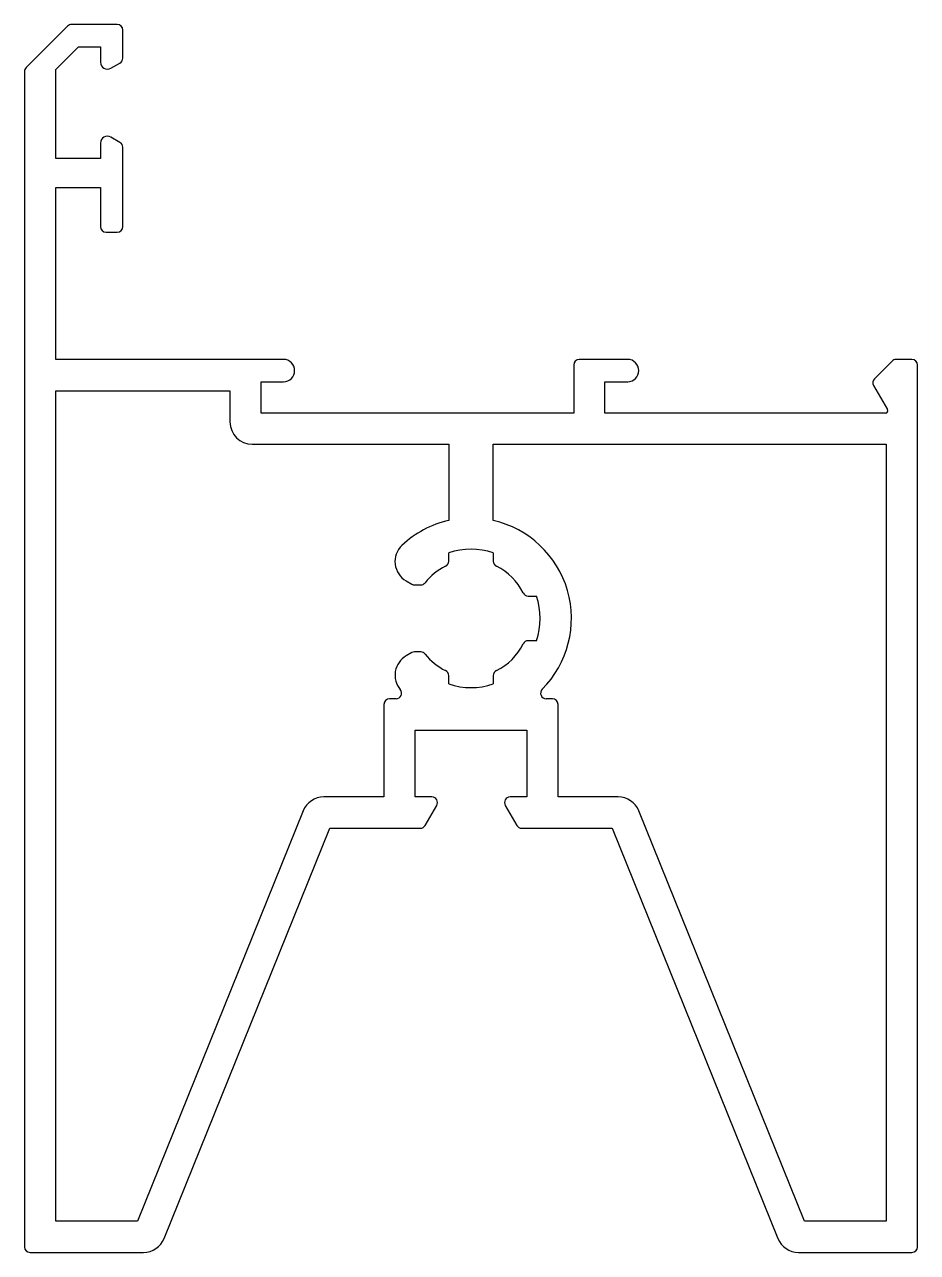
# Model space of a CAD drawing. Extents: x 1.3 to 41.3, y 1.4 to 56.4.
import ezdxf

# ---------------------------------------------------------------- set-up
doc = ezdxf.new("R2010")
doc.units = 0
doc.layers.get('0').update_dxf_attribs({"linetype": 'CONTINUOUS'})

msp = doc.modelspace()

# ---------------------------------------------------------------- linework, layer by layer
for p, q in [((3.193, 56.365), (1.339, 54.512)), ((5.416, 56.439), (3.37, 56.439)), ((5.666, 54.933), (5.666, 56.189)), ((2.666, 54.424), (3.68, 55.439)), ((3.68, 55.439), (4.666, 55.439)), ((4.666, 55.439), (4.666, 54.749)), ((5.132, 54.48), (5.541, 54.716)), ((1.266, 54.335), (1.266, 1.689)), ((2.666, 50.439), (2.666, 54.424)), ((5.541, 51.161), (5.132, 51.397)), ((4.666, 51.128), (4.666, 50.439)), ((5.666, 47.389), (5.666, 50.944)), ((4.666, 50.439), (2.666, 50.439)), ((2.666, 41.439), (2.666, 49.139)), ((2.666, 49.139), (4.666, 49.139)), ((4.666, 49.139), (4.666, 47.389)), ((4.916, 47.139), (5.416, 47.139)), ((12.865, 41.439), (2.666, 41.439)), ((28.285, 41.439), (26.116, 41.439)), ((40.13, 41.365), (39.339, 40.574)), ((41.016, 41.439), (40.307, 41.439)), ((25.866, 41.189), (25.866, 39.039)), ((41.266, 1.689), (41.266, 41.189)), ((11.866, 39.039), (11.866, 40.437)), ((11.866, 40.437), (12.865, 40.437)), ((27.266, 39.039), (27.266, 40.437)), ((27.266, 40.437), (28.285, 40.437)), ((39.299, 40.272), (39.925, 39.189)), ((2.666, 2.839), (2.666, 40.039)), ((2.666, 40.039), (10.466, 40.039)), ((10.466, 40.039), (10.466, 38.639)), ((25.866, 39.039), (11.866, 39.039)), ((39.839, 39.039), (27.266, 39.039)), ((11.466, 37.639), (20.266, 37.639)), ((20.266, 37.639), (20.266, 34.226)), ((22.266, 34.226), (22.266, 37.639)), ((22.266, 37.639), (39.866, 37.639)), ((39.866, 37.639), (39.866, 2.839)), ((20.266, 32.4), (20.266, 32.773)), ((22.266, 32.773), (22.266, 32.4)), ((18.361, 31.516), (18.61, 31.372)), ((18.735, 31.339), (19.017, 31.339)), ((23.827, 30.839), (24.2, 30.839)), ((24.2, 28.839), (23.827, 28.839)), ((18.61, 28.305), (18.361, 28.162)), ((19.017, 28.339), (18.735, 28.339)), ((20.266, 26.904), (20.266, 27.277)), ((22.266, 27.277), (22.266, 26.904)), ((17.366, 25.989), (17.366, 21.839)), ((17.907, 26.239), (17.616, 26.239)), ((24.916, 26.239), (24.633, 26.239)), ((25.166, 21.839), (25.166, 25.989)), ((18.766, 21.839), (18.766, 24.839)), ((18.766, 24.839), (23.766, 24.839)), ((23.766, 24.839), (23.766, 21.839)), ((17.366, 21.839), (14.673, 21.839)), ((19.516, 21.839), (18.766, 21.839)), ((19.213, 20.564), (19.732, 21.464)), ((22.799, 21.464), (23.319, 20.564)), ((23.766, 21.839), (23.016, 21.839)), ((27.859, 21.839), (25.166, 21.839)), ((13.745, 21.213), (6.322, 2.839)), ((36.21, 2.839), (28.786, 21.213)), ((7.519, 2.064), (14.942, 20.439)), ((14.942, 20.439), (18.996, 20.439)), ((23.536, 20.439), (27.589, 20.439)), ((27.589, 20.439), (35.013, 2.064)), ((6.322, 2.839), (2.666, 2.839)), ((39.866, 2.839), (36.21, 2.839)), ((1.516, 1.439), (6.591, 1.439)), ((35.94, 1.439), (41.016, 1.439))]:
    msp.add_line(p, q)
for centre, radius, start, end in [((3.37, 56.189), 0.25, 90, 135), ((5.416, 56.189), 0.25, 0, 90), ((1.516, 54.335), 0.25, 135, 180), ((4.977, 54.749), 0.311, 180, 300), ((5.416, 54.933), 0.25, 300, 0), ((4.977, 51.128), 0.311, 60, 180), ((5.416, 50.944), 0.25, 0, 60), ((4.916, 47.389), 0.25, 180, 270), ((5.416, 47.389), 0.25, 270, 360), ((12.865, 40.938), 0.501, 270, 90), ((26.116, 41.189), 0.25, 90, 180), ((28.285, 40.938), 0.501, 270, 90), ((40.307, 41.189), 0.25, 90, 135), ((41.016, 41.189), 0.25, 0, 90), ((39.516, 40.397), 0.25, 135, 210), ((39.839, 39.139), 0.1, 270, 30), ((11.466, 38.639), 1, 180, 270), ((21.266, 29.839), 4.5, 102.8396, 133.3985), ((21.266, 29.839), 4.5, 315.1492, 77.1604), ((18.861, 32.382), 1, 133.3985, 240), ((21.266, 29.839), 3.1, 71.1809, 108.8191), ((21.266, 29.839), 2.6, 116.0144, 142.1182), ((20.016, 32.4), 0.25, 296.0144, 0), ((22.516, 32.4), 0.25, 180, 243.9856), ((21.266, 29.839), 2.6, 26.0144, 63.9856), ((18.735, 31.589), 0.25, 240, 270), ((19.017, 31.589), 0.25, 270, 322.1182), ((23.827, 31.089), 0.25, 206.0144, 270), ((21.266, 29.839), 3.1, 341.1809, 18.8191), ((21.266, 29.839), 2.6, 296.0144, 333.9856), ((23.827, 28.589), 0.25, 90, 153.9856), ((18.861, 27.296), 1, 120, 220.2061), ((18.735, 28.089), 0.25, 90, 120), ((19.017, 28.089), 0.25, 37.8818, 90), ((21.266, 29.839), 2.6, 217.8818, 243.9856), ((20.016, 27.277), 0.25, 0, 63.9856), ((22.516, 27.277), 0.25, 116.0144, 180), ((17.907, 26.489), 0.25, 270, 40.2061), ((21.266, 29.839), 3.1, 251.1809, 288.8191), ((24.633, 26.489), 0.25, 135.1492, 270), ((17.616, 25.989), 0.25, 90, 180), ((24.916, 25.989), 0.25, 0, 90), ((14.673, 20.839), 1, 90, 158), ((19.516, 21.589), 0.25, 330, 90), ((23.016, 21.589), 0.25, 90, 210), ((27.859, 20.839), 1, 22, 90), ((18.996, 20.689), 0.25, 270, 330), ((23.536, 20.689), 0.25, 210, 270), ((1.516, 1.689), 0.25, 180, 270), ((6.591, 2.439), 1, 270, 338), ((35.94, 2.439), 1, 202, 270), ((41.016, 1.689), 0.25, 270, 360)]:
    msp.add_arc(centre, radius, start, end)

doc.saveas('drawing.dxf')
